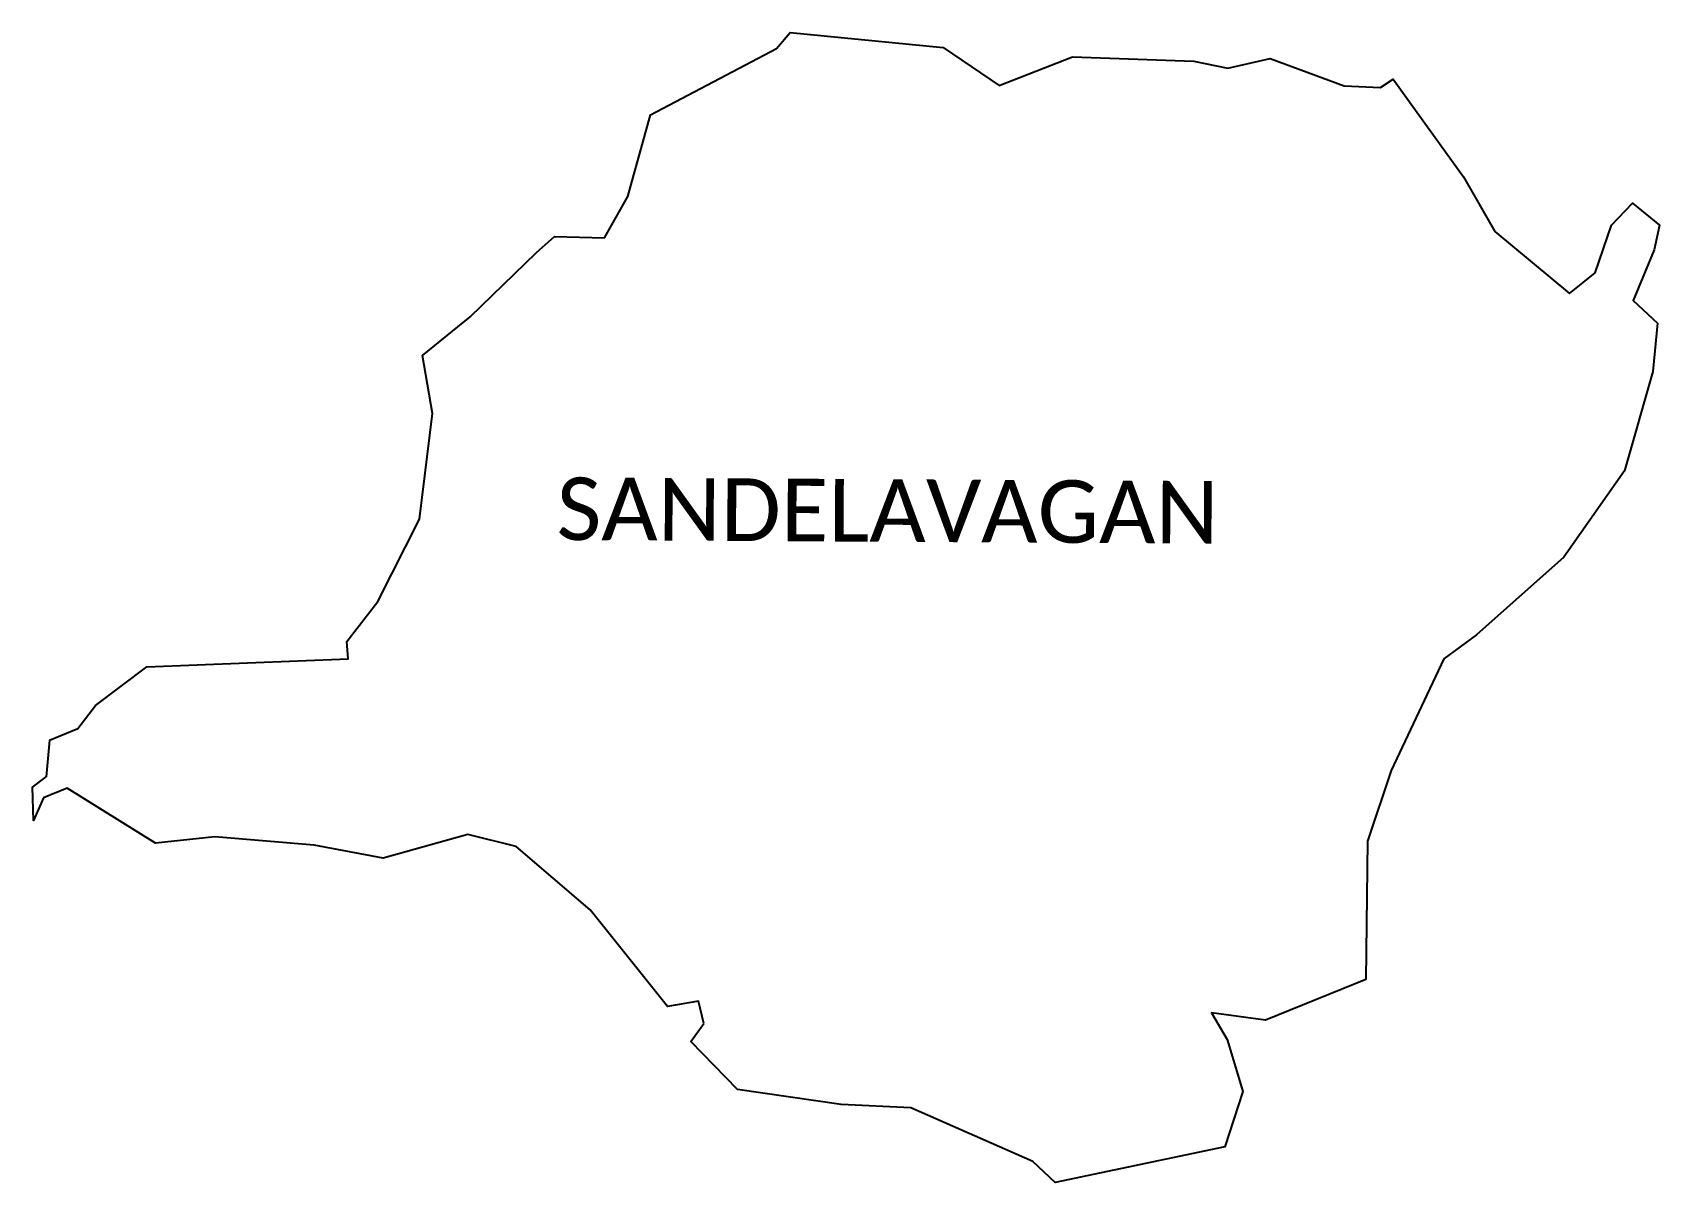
# Model space of a CAD drawing. Header units: metres. Extents: x 310965 to 313670, y 1910114 to 1913137.
# Drawn here: x 310965 to 313670, y 1910114 to 1912026 of the extents above; entities that cross this region are included whole.
import ezdxf

# ---------------------------------------------------------------- set-up
doc = ezdxf.new("R2010")
doc.units = ezdxf.units.M
doc.layers.add('village', color=3, linetype='Continuous')
doc.layers.add('VILLAGE NAME', color=250, linetype='Continuous')
doc.styles.get("Standard").update_dxf_attribs({"font": 'calibri.ttf'})

msp = doc.modelspace()

# ---------------------------------------------------------------- linework, layer by layer
at = {"color": 3, "flags": 128}
msp.add_lwpolyline([(310992.9, 1910849.2), (310987.4, 1910788.2)], dxfattribs=at)
at = {"layer": 'village', "color": 3}
for points in [[(310992.9, 1910849.2, 0), (311040.4, 1910868.7, 0), (311069.4, 1910906.6, 0), (311154.9, 1910971.1, 0), (311489.9, 1910984.5, 0), (311487.5, 1911013.2, 0), (311538.8, 1911080, 0), (311608.3, 1911216.9, 0), (311629.8, 1911392.6, 0), (311613.5, 1911488.8, 0), (311692.7, 1911553.1, 0), (311802.7, 1911660, 0), (311832.6, 1911686.6, 0), (311915.8, 1911684.5, 0), (311954.8, 1911753.1, 0), (311992.3, 1911888.9, 0), (312201.9, 1911999.2, 0), (312224.5, 1912025.8, 0), (312478.7, 1912001, 0), (312572.1, 1911937.6, 0), (312693.9, 1911985.5, 0), (312895.4, 1911978.2, 0), (312952.1, 1911966.3, 0), (313022.7, 1911982.9, 0), (313145.4, 1911937.2, 0), (313205.8, 1911934.5, 0), (313227.3, 1911948.1, 0), (313344.1, 1911785.6, 0), (313395.9, 1911695, 0), (313520.3, 1911591.7, 0), (313562.7, 1911626.4, 0), (313589.8, 1911705.3, 0), (313625.1, 1911741.9, 0), (313669.8, 1911705.6, 0), (313660.8, 1911664.3, 0), (313626.3, 1911580.3, 0), (313666.6, 1911542.5, 0), (313659, 1911462.4, 0), (313611.7, 1911297.2, 0), (313510.8, 1911153.5, 0), (313365.8, 1911024.1, 0), (313311.4, 1910984.5, 0), (313223.6, 1910798.8, 0), (313184.3, 1910681.3, 0), (313181.6, 1910451, 0), (313014.8, 1910383.6, 0), (312924.9, 1910395.7, 0), (312951, 1910351.6, 0), (312976.9, 1910264.8, 0), (312947.2, 1910173, 0), (312665, 1910113.8, 0), (312627.8, 1910148.7, 0), (312425.2, 1910237.8, 0), (312309.5, 1910243.4, 0), (312137.2, 1910268.6, 0), (312059.5, 1910348.2, 0), (312080.8, 1910378.3, 0)], [(312080.8, 1910378.3, 0), (312072.2, 1910415.4, 0), (312020.5, 1910406.4, 0), (311891.8, 1910566.9, 0), (311769.2, 1910672.5, 0), (311688.5, 1910692.6, 0), (311547.8, 1910653, 0), (311432.9, 1910674.9, 0), (311267.7, 1910688.5, 0), (311169.5, 1910678, 0), (311022.2, 1910769.5, 0), (310983.2, 1910753.3, 0), (310966.3, 1910715.4, 0), (310964.9, 1910771, 0), (310987.4, 1910788.2, 0)]]:
    msp.add_polyline3d(points, dxfattribs=at)

# ---------------------------------------------------------------- texts
at = {"layer": 'VILLAGE NAME', "insert": (311836.5, 1911286.2), "char_height": 104.042, "attachment_point": 1, "rotation": 359.6762}
msp.add_mtext_dynamic_manual_height_columns('{\\fCalibri|b0|i0|c0|p34;SANDELAVAGAN}', width=1419.772, gutter_width=520.2, heights=[0], dxfattribs=at)

doc.saveas('drawing.dxf')
